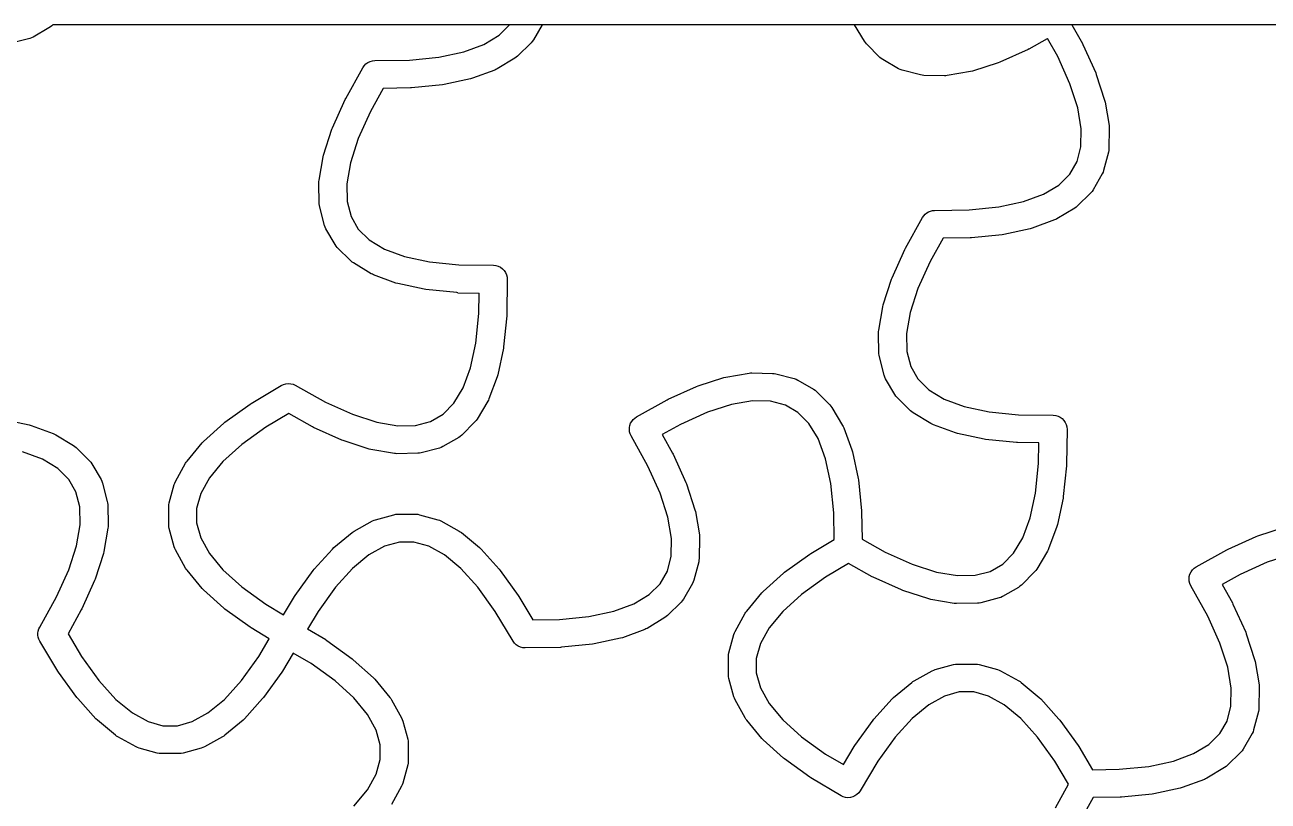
# Model space of a CAD drawing. Header units: millimetres. Extents: x 0 to 304, y 0 to 228.
# Drawn here: x 113.9 to 180.6, y 186.3 to 228 of the extents above; entities that cross this region are included whole.
import ezdxf

# ---------------------------------------------------------------- set-up
doc = ezdxf.new("R2010")
doc.units = ezdxf.units.MM
doc.layers.add('VISIBLE', color=7, linetype='CONTINUOUS')

msp = doc.modelspace()

# ---------------------------------------------------------------- linework, layer by layer
at = {"layer": 'VISIBLE'}
for p, q in [((115.190714, 227.832564), (114.340469, 227.341675)), ((115.274416, 227.888709), (115.190714, 227.832564)), ((115.349834, 227.95557), (115.274416, 227.888709)), ((115.393631, 228), (115.349834, 227.95557)), ((139.917109, 228), (115.393631, 228)), ((139.35753, 227.44839), (139.917109, 228)), ((141.662095, 228), (139.917109, 228)), ((141.662095, 228), (141.19543, 227.191712)), ((158.440913, 228), (141.662095, 228)), ((158.973017, 227.11814), (158.440913, 228)), ((170.109972, 228), (158.440913, 228)), ((189.062054, 228), (170.109972, 228)), ((170.109972, 228), (170.670881, 226.994577)), ((114.154383, 227.265376), (113.169172, 227.008948)), ((114.249995, 227.29726), (114.154383, 227.265376)), ((114.340469, 227.341675), (114.249995, 227.29726)), ((137.460241, 226.553907), (138.535226, 226.952222)), ((138.535226, 226.952222), (139.35753, 227.44839)), ((141.072424, 227.032592), (140.34742, 226.317914)), ((141.139285, 227.10801), (141.072424, 227.032592)), ((141.19543, 227.191712), (141.139285, 227.10801)), ((159.022941, 227.045437), (158.973017, 227.11814)), ((159.081055, 226.979097), (159.022941, 227.045437)), ((159.795734, 226.254093), (159.081055, 226.979097)), ((167.809196, 226.704159), (168.805256, 227.259844)), ((169.345347, 226.291738), (168.805256, 227.259844)), ((170.670881, 226.994577), (170.699632, 226.937443)), ((170.699632, 226.937443), (171.384519, 225.418375)), ((134.543633, 226.110447), (136.128556, 226.269518)), ((136.128556, 226.269518), (137.460241, 226.553907)), ((140.34742, 226.317914), (140.28108, 226.2598)), ((167.752062, 226.675407), (166.232994, 225.990521)), ((167.809196, 226.704159), (167.752062, 226.675407)), ((170.000049, 224.839619), (169.345347, 226.291738)), ((131.120255, 224.047532), (132.041337, 225.698562)), ((132.041337, 225.698562), (132.114738, 225.806745)), ((132.114738, 225.806745), (132.205809, 225.900539)), ((132.205809, 225.900539), (132.311785, 225.977093)), ((132.311785, 225.977093), (132.429443, 226.034082)), ((132.429443, 226.034082), (132.55521, 226.069774)), ((132.55521, 226.069774), (132.685265, 226.083084)), ((132.685265, 226.083084), (134.543633, 226.110447)), ((139.249606, 225.631364), (139.1876, 225.597821)), ((140.208377, 226.209875), (139.249606, 225.631364)), ((140.28108, 226.2598), (140.208377, 226.209875)), ((159.871152, 226.187232), (159.795734, 226.254093)), ((159.954853, 226.131087), (159.871152, 226.187232)), ((160.805099, 225.640198), (159.954853, 226.131087)), ((160.895573, 225.595782), (160.805099, 225.640198)), ((166.155813, 225.960728), (164.769308, 225.511691)), ((166.232994, 225.990521), (166.155813, 225.960728)), ((137.826577, 225.098317), (136.401311, 224.793943)), ((137.930527, 225.128504), (137.826577, 225.098317)), ((139.12272, 225.570247), (137.930527, 225.128504)), ((139.1876, 225.597821), (139.12272, 225.570247)), ((160.991185, 225.563899), (160.895573, 225.595782)), ((161.976396, 225.307471), (160.991185, 225.563899)), ((162.062905, 225.290313), (161.976396, 225.307471)), ((162.15083, 225.283428), (162.062905, 225.290313)), ((163.270406, 225.261809), (162.15083, 225.283428)), ((163.340876, 225.263762), (163.270406, 225.261809)), ((163.410851, 225.272323), (163.340876, 225.263762)), ((164.664192, 225.485858), (163.410851, 225.272323)), ((164.769308, 225.511691), (164.664192, 225.485858)), ((171.384519, 225.418375), (171.414311, 225.341194)), ((171.414311, 225.341194), (171.863349, 223.954689)), ((133.140314, 224.589622), (132.445789, 223.344692)), ((134.597723, 224.611081), (133.140314, 224.589622)), ((134.661579, 224.614749), (134.597723, 224.611081)), ((136.319573, 224.781154), (134.661579, 224.614749)), ((136.401311, 224.793943), (136.319573, 224.781154)), ((170.419602, 223.544151), (170.000049, 224.839619)), ((130.406617, 222.47133), (131.091504, 223.990398)), ((131.091504, 223.990398), (131.120255, 224.047532)), ((171.863349, 223.954689), (171.889181, 223.849573)), ((171.889181, 223.849573), (172.102717, 222.596232)), ((132.445789, 223.344692), (131.791087, 221.892574)), ((170.612145, 222.41403), (170.419602, 223.544151)), ((129.927787, 221.007644), (130.376825, 222.394149)), ((130.376825, 222.394149), (130.406617, 222.47133)), ((170.593602, 221.453809), (170.612145, 222.41403)), ((172.113231, 222.455788), (172.091611, 221.336211)), ((172.102717, 222.596232), (172.111278, 222.526257)), ((172.111278, 222.526257), (172.113231, 222.455788)), ((131.791087, 221.892574), (131.371533, 220.597106)), ((129.901954, 220.902528), (129.927787, 221.007644)), ((170.385066, 220.652599), (170.593602, 221.453809)), ((172.067569, 221.161778), (171.811141, 220.176566)), ((172.084727, 221.248286), (172.067569, 221.161778)), ((172.091611, 221.336211), (172.084727, 221.248286)), ((129.688419, 219.649187), (129.901954, 220.902528)), ((131.371533, 220.597106), (131.178991, 219.466985)), ((169.995653, 219.978116), (170.385066, 220.652599)), ((129.679858, 219.579212), (129.688419, 219.649187)), ((169.406053, 219.396913), (169.995653, 219.978116)), ((171.734842, 219.99048), (171.243953, 219.140235)), ((171.779257, 220.080954), (171.734842, 219.99048)), ((171.811141, 220.176566), (171.779257, 220.080954)), ((129.677905, 219.508742), (129.679858, 219.579212)), ((129.699525, 218.389166), (129.677905, 219.508742)), ((131.178991, 219.466985), (131.197533, 218.506764)), ((168.583748, 218.900744), (169.406053, 219.396913)), ((171.120947, 218.981115), (170.395943, 218.266436)), ((171.187808, 219.056533), (171.120947, 218.981115)), ((171.243953, 219.140235), (171.187808, 219.056533)), ((129.706409, 218.301241), (129.699525, 218.389166)), ((129.723567, 218.214732), (129.706409, 218.301241)), ((131.197533, 218.506764), (131.40607, 217.705553)), ((166.177079, 218.218041), (167.508763, 218.50243)), ((167.508763, 218.50243), (168.583748, 218.900744)), ((170.395943, 218.266436), (170.329603, 218.208322)), ((129.979995, 217.229521), (129.723567, 218.214732)), ((131.40607, 217.705553), (131.795483, 217.031071)), ((161.168778, 215.996055), (162.08986, 217.647084)), ((162.08986, 217.647084), (162.151635, 217.740621)), ((162.151635, 217.740621), (162.226661, 217.823907)), ((162.226661, 217.823907), (162.313262, 217.89508)), ((162.313262, 217.89508), (162.409503, 217.95255)), ((162.409503, 217.95255), (162.513235, 217.995035)), ((162.513235, 217.995035), (162.622141, 218.021585)), ((162.622141, 218.021585), (162.733787, 218.031607)), ((162.733787, 218.031607), (164.592156, 218.05897)), ((164.592156, 218.05897), (166.177079, 218.218041)), ((170.2569, 218.158398), (169.298128, 217.579887)), ((170.329603, 218.208322), (170.2569, 218.158398)), ((130.011878, 217.133909), (129.979995, 217.229521)), ((130.056294, 217.043435), (130.011878, 217.133909)), ((130.547183, 216.193189), (130.056294, 217.043435)), ((131.795483, 217.031071), (132.385083, 216.449867)), ((167.8751, 217.04684), (166.449833, 216.742466)), ((167.97905, 217.077026), (167.8751, 217.04684)), ((169.171242, 217.51877), (167.97905, 217.077026)), ((169.236123, 217.546343), (169.171242, 217.51877)), ((169.298128, 217.579887), (169.236123, 217.546343)), ((132.385083, 216.449867), (133.207387, 215.953699)), ((163.188837, 216.538144), (162.494312, 215.293215)), ((164.646246, 216.559604), (163.188837, 216.538144)), ((164.710101, 216.563271), (164.646246, 216.559604)), ((166.368096, 216.729676), (164.710101, 216.563271)), ((166.449833, 216.742466), (166.368096, 216.729676)), ((130.603328, 216.109488), (130.547183, 216.193189)), ((130.670189, 216.03407), (130.603328, 216.109488)), ((131.395193, 215.319391), (130.670189, 216.03407)), ((133.207387, 215.953699), (134.282373, 215.555385)), ((160.45514, 214.419853), (161.140026, 215.93892)), ((161.140026, 215.93892), (161.168778, 215.996055)), ((131.461533, 215.261277), (131.395193, 215.319391)), ((131.534236, 215.211353), (131.461533, 215.261277)), ((132.493008, 214.632841), (131.534236, 215.211353)), ((134.282373, 215.555385), (135.614057, 215.270995)), ((135.614057, 215.270995), (137.19898, 215.111924)), ((137.19898, 215.111924), (139.057349, 215.084561)), ((139.057349, 215.084561), (139.187403, 215.071251)), ((139.187403, 215.071251), (139.31317, 215.035559)), ((139.31317, 215.035559), (139.430829, 214.97857)), ((139.430829, 214.97857), (139.536804, 214.902016)), ((162.494312, 215.293215), (161.83961, 213.841096)), ((132.555013, 214.599298), (132.493008, 214.632841)), ((132.619893, 214.571724), (132.555013, 214.599298)), ((133.812086, 214.129981), (132.619893, 214.571724)), ((139.536804, 214.902016), (139.627875, 214.808222)), ((139.627875, 214.808222), (139.701276, 214.700039)), ((139.701276, 214.700039), (139.754776, 214.580754)), ((139.754776, 214.580754), (139.78675, 214.45399)), ((139.796225, 214.323601), (139.768391, 212.433226)), ((139.78675, 214.45399), (139.796225, 214.323601)), ((159.97631, 212.956167), (160.425347, 214.342671)), ((160.425347, 214.342671), (160.45514, 214.419853)), ((133.916036, 214.099795), (133.812086, 214.129981)), ((135.341303, 213.79542), (133.916036, 214.099795)), ((135.42304, 213.782631), (135.341303, 213.79542)), ((137.081034, 213.616226), (135.42304, 213.782631)), ((137.14489, 213.612558), (137.081034, 213.616226)), ((137.14489, 213.612558), (138.285346, 213.595766)), ((138.269025, 212.487316), (138.285346, 213.595766)), ((161.83961, 213.841096), (161.420056, 212.545629)), ((159.950477, 212.851051), (159.97631, 212.956167)), ((138.109954, 210.902393), (138.269025, 212.487316)), ((139.764723, 212.36937), (139.598318, 210.711376)), ((139.768391, 212.433226), (139.764723, 212.36937)), ((159.736942, 211.59771), (159.950477, 212.851051)), ((161.420056, 212.545629), (161.227514, 211.415507)), ((159.728381, 211.527735), (159.736942, 211.59771)), ((159.726428, 211.457265), (159.728381, 211.527735)), ((159.748047, 210.337689), (159.726428, 211.457265)), ((161.227514, 211.415507), (161.246056, 210.455287)), ((137.825564, 209.570709), (138.109954, 210.902393)), ((139.585529, 210.629639), (139.281154, 209.204372)), ((139.598318, 210.711376), (139.585529, 210.629639)), ((159.754931, 210.249764), (159.748047, 210.337689)), ((159.77209, 210.163255), (159.754931, 210.249764)), ((161.246056, 210.455287), (161.454593, 209.654076)), ((160.028517, 209.178044), (159.77209, 210.163255)), ((161.454593, 209.654076), (161.844005, 208.979594)), ((137.42725, 208.495723), (137.825564, 209.570709)), ((139.250968, 209.100422), (138.809225, 207.908229)), ((139.281154, 209.204372), (139.250968, 209.100422)), ((150.0368, 208.602647), (151.423305, 209.051685)), ((151.423305, 209.051685), (151.528421, 209.077517)), ((151.528421, 209.077517), (152.781762, 209.291053)), ((152.781762, 209.291053), (152.851737, 209.299614)), ((152.851737, 209.299614), (152.922207, 209.301567)), ((152.922207, 209.301567), (154.041783, 209.279947)), ((154.041783, 209.279947), (154.129708, 209.273063)), ((154.129708, 209.273063), (154.216217, 209.255905)), ((154.216217, 209.255905), (155.201428, 208.999477)), ((155.201428, 208.999477), (155.29704, 208.967593)), ((155.29704, 208.967593), (155.387514, 208.923178)), ((155.387514, 208.923178), (156.23776, 208.432289)), ((160.060401, 209.082431), (160.028517, 209.178044)), ((160.104816, 208.991957), (160.060401, 209.082431)), ((160.595706, 208.141712), (160.104816, 208.991957)), ((161.844005, 208.979594), (162.433606, 208.39839)), ((126.040067, 207.659278), (127.663262, 208.62857)), ((127.663262, 208.62857), (127.780921, 208.685559)), ((127.780921, 208.685559), (127.906688, 208.721251)), ((127.906688, 208.721251), (128.036742, 208.734561)), ((128.036742, 208.734561), (128.167132, 208.725086)), ((128.167132, 208.725086), (128.293895, 208.693112)), ((128.293895, 208.693112), (128.413181, 208.639612)), ((128.413181, 208.639612), (130.036257, 207.734125)), ((136.931082, 207.673419), (137.42725, 208.495723)), ((148.440551, 207.887968), (149.959619, 208.572855)), ((149.959619, 208.572855), (150.0368, 208.602647)), ((156.23776, 208.432289), (156.321461, 208.376144)), ((156.321461, 208.376144), (156.396879, 208.309283)), ((156.396879, 208.309283), (157.111558, 207.584279)), ((162.433606, 208.39839), (163.25591, 207.902222)), ((124.633937, 206.651065), (125.9866, 207.624173)), ((125.9866, 207.624173), (126.040067, 207.659278)), ((130.036257, 207.734125), (131.488375, 207.079423)), ((136.349878, 207.083819), (136.931082, 207.673419)), ((138.748108, 207.781344), (138.169596, 206.822572)), ((138.781651, 207.843349), (138.748108, 207.781344)), ((138.809225, 207.908229), (138.781651, 207.843349)), ((146.732387, 206.938135), (148.383417, 207.859217)), ((148.383417, 207.859217), (148.440551, 207.887968)), ((151.833843, 207.607938), (150.538375, 207.188384)), ((152.963965, 207.800481), (151.833843, 207.607938)), ((153.924185, 207.781938), (152.963965, 207.800481)), ((154.725396, 207.573402), (153.924185, 207.781938)), ((157.111558, 207.584279), (157.169672, 207.517939)), ((160.651851, 208.05801), (160.595706, 208.141712)), ((160.718712, 207.982592), (160.651851, 208.05801)), ((161.443716, 207.267914), (160.718712, 207.982592)), ((163.25591, 207.902222), (164.330895, 207.503907)), ((128.060534, 207.118711), (126.836593, 206.387833)), ((129.333417, 206.408591), (128.060534, 207.118711)), ((131.488375, 207.079423), (132.783843, 206.659869)), ((135.675396, 206.694406), (136.349878, 207.083819)), ((146.634426, 206.87291), (146.732387, 206.938135)), ((150.538375, 207.188384), (149.086257, 206.533683)), ((155.399878, 207.183989), (154.725396, 207.573402)), ((155.981082, 206.594389), (155.399878, 207.183989)), ((157.169672, 207.517939), (157.219596, 207.445236)), ((157.219596, 207.445236), (157.798108, 206.486464)), ((161.510055, 207.2098), (161.443716, 207.267914)), ((161.582758, 207.159875), (161.510055, 207.2098)), ((162.54153, 206.581364), (161.582758, 207.159875)), ((164.330895, 207.503907), (165.66258, 207.219518)), ((165.66258, 207.219518), (167.247503, 207.060447)), ((167.247503, 207.060447), (169.105871, 207.033084)), ((169.105871, 207.033084), (169.235925, 207.019774)), ((169.235925, 207.019774), (169.361693, 206.984082)), ((169.361693, 206.984082), (169.479351, 206.927093)), ((169.479351, 206.927093), (169.585326, 206.850539)), ((112.702788, 206.822387), (114.128055, 206.518013)), ((114.128055, 206.518013), (114.232004, 206.487827)), ((114.232004, 206.487827), (115.424197, 206.046083)), ((123.487415, 205.622891), (124.569545, 206.599121)), ((124.569545, 206.599121), (124.633937, 206.651065)), ((126.836593, 206.387833), (125.543545, 205.457613)), ((129.390551, 206.37984), (129.333417, 206.408591)), ((130.909619, 205.694953), (129.390551, 206.37984)), ((132.783843, 206.659869), (133.913965, 206.467327)), ((133.913965, 206.467327), (134.874185, 206.485869)), ((134.874185, 206.485869), (135.675396, 206.694406)), ((138.061558, 206.683529), (137.346879, 205.958525)), ((138.119672, 206.749869), (138.061558, 206.683529)), ((138.169596, 206.822572), (138.119672, 206.749869)), ((146.348315, 206.254944), (146.353128, 206.372535)), ((146.361957, 206.138049), (146.348315, 206.254944)), ((146.353128, 206.372535), (146.376276, 206.487924)), ((146.376276, 206.487924), (146.41719, 206.598272)), ((146.41719, 206.598272), (146.474863, 206.700861)), ((146.474863, 206.700861), (146.547874, 206.793165)), ((146.547874, 206.793165), (146.634426, 206.87291)), ((149.086257, 206.533683), (148.11815, 205.993592)), ((156.47725, 205.772084), (155.981082, 206.594389)), ((157.798108, 206.486464), (157.831651, 206.424459)), ((157.831651, 206.424459), (157.859225, 206.359578)), ((157.859225, 206.359578), (158.300968, 205.167385)), ((162.603535, 206.547821), (162.54153, 206.581364)), ((162.668416, 206.520247), (162.603535, 206.547821)), ((163.860609, 206.078504), (162.668416, 206.520247)), ((169.585326, 206.850539), (169.676398, 206.756745)), ((169.676398, 206.756745), (169.749799, 206.648562)), ((169.749799, 206.648562), (169.803299, 206.529276)), ((169.803299, 206.529276), (169.835272, 206.402513)), ((169.844748, 206.272123), (169.816913, 204.381748)), ((169.835272, 206.402513), (169.844748, 206.272123)), ((115.424197, 206.046083), (115.489078, 206.01851)), ((115.489078, 206.01851), (115.551083, 205.984966)), ((115.551083, 205.984966), (116.509855, 205.406455)), ((123.412485, 205.544774), (123.487415, 205.622891)), ((130.9868, 205.665161), (130.909619, 205.694953)), ((132.373305, 205.216123), (130.9868, 205.665161)), ((137.18776, 205.835519), (136.337514, 205.34463)), ((137.271461, 205.891664), (137.18776, 205.835519)), ((137.346879, 205.958525), (137.271461, 205.891664)), ((146.393717, 206.024727), (146.361957, 206.138049)), ((146.442814, 205.917768), (146.393717, 206.024727)), ((147.348301, 204.294692), (146.442814, 205.917768)), ((148.11815, 205.993592), (148.673836, 204.997532)), ((156.875564, 204.697099), (156.47725, 205.772084)), ((163.964558, 206.048317), (163.860609, 206.078504)), ((165.389825, 205.743943), (163.964558, 206.048317)), ((165.471563, 205.731154), (165.389825, 205.743943)), ((167.129557, 205.564749), (165.471563, 205.731154)), ((114.836703, 204.664109), (113.761718, 205.062423)), ((116.509855, 205.406455), (116.582558, 205.356531)), ((116.582558, 205.356531), (116.648897, 205.298417)), ((116.648897, 205.298417), (117.373901, 204.583738)), ((122.600888, 204.566117), (123.412485, 205.544774)), ((125.543545, 205.457613), (124.532467, 204.545482)), ((132.478421, 205.19029), (132.373305, 205.216123)), ((133.731762, 204.976755), (132.478421, 205.19029)), ((133.801737, 204.968194), (133.731762, 204.976755)), ((133.872207, 204.966241), (133.801737, 204.968194)), ((134.991783, 204.987861), (133.872207, 204.966241)), ((135.079708, 204.994745), (134.991783, 204.987861)), ((135.166217, 205.011903), (135.079708, 204.994745)), ((136.151428, 205.268331), (135.166217, 205.011903)), ((136.24704, 205.300214), (136.151428, 205.268331)), ((136.337514, 205.34463), (136.24704, 205.300214)), ((148.673836, 204.997532), (148.702587, 204.940398)), ((148.702587, 204.940398), (149.387473, 203.42133)), ((158.300968, 205.167385), (158.331154, 205.063436)), ((158.331154, 205.063436), (158.635529, 203.638169)), ((167.193412, 205.561081), (167.129557, 205.564749)), ((168.333868, 205.544288), (167.193412, 205.561081)), ((168.317547, 204.435839), (168.333868, 205.544288)), ((115.659007, 204.16794), (114.836703, 204.664109)), ((117.373901, 204.583738), (117.440762, 204.50832)), ((117.440762, 204.50832), (117.496907, 204.424618)), ((117.496907, 204.424618), (117.987797, 203.574373)), ((121.980495, 203.469354), (122.52156, 204.449745)), ((122.52156, 204.449745), (122.558486, 204.509797)), ((122.558486, 204.509797), (122.600888, 204.566117)), ((124.532467, 204.545482), (123.80066, 203.663039)), ((148.003003, 202.842574), (147.348301, 204.294692)), ((157.159954, 203.365414), (156.875564, 204.697099)), ((168.158476, 202.850916), (168.317547, 204.435839)), ((169.813246, 204.317893), (169.646841, 202.659899)), ((169.816913, 204.381748), (169.813246, 204.317893)), ((116.248608, 203.586737), (115.659007, 204.16794)), ((116.63802, 202.912254), (116.248608, 203.586737)), ((123.80066, 203.663039), (123.336608, 202.822192)), ((158.635529, 203.638169), (158.648318, 203.556432)), ((116.846557, 202.111044), (116.63802, 202.912254)), ((117.987797, 203.574373), (118.032212, 203.483899)), ((118.032212, 203.483899), (118.064096, 203.388287)), ((118.064096, 203.388287), (118.320524, 202.403075)), ((121.643567, 202.324837), (121.914099, 203.306269)), ((121.914099, 203.306269), (121.942495, 203.389767)), ((121.942495, 203.389767), (121.980495, 203.469354)), ((149.387473, 203.42133), (149.417266, 203.344149)), ((149.417266, 203.344149), (149.866303, 201.957644)), ((157.319025, 201.780492), (157.159954, 203.365414)), ((158.648318, 203.556432), (158.814723, 201.898437)), ((118.320524, 202.403075), (118.337682, 202.316567)), ((118.337682, 202.316567), (118.344566, 202.228642)), ((121.623373, 202.226092), (121.643567, 202.324837)), ((123.336608, 202.822192), (123.116601, 202.024055)), ((148.422557, 201.547106), (148.003003, 202.842574)), ((167.874087, 201.519231), (168.158476, 202.850916)), ((169.634051, 202.578161), (169.329677, 201.152894)), ((169.646841, 202.659899), (169.634051, 202.578161)), ((116.8651, 201.150823), (116.846557, 202.111044)), ((118.344566, 202.228642), (118.366186, 201.109065)), ((121.616601, 202.125532), (121.623373, 202.226092)), ((121.616601, 201.143753), (121.616601, 202.125532)), ((123.116601, 202.024055), (123.116601, 201.24523)), ((132.726158, 201.418327), (133.70759, 201.68886)), ((133.70759, 201.68886), (133.806334, 201.709054)), ((133.806334, 201.709054), (133.906895, 201.715826)), ((133.906895, 201.715826), (134.888673, 201.715826)), ((134.888673, 201.715826), (134.989234, 201.709054)), ((134.989234, 201.709054), (135.087978, 201.68886)), ((135.087978, 201.68886), (136.06941, 201.418327)), ((149.866303, 201.957644), (149.892136, 201.852528)), ((149.892136, 201.852528), (150.105672, 200.599187)), ((157.340013, 200.355089), (157.319025, 201.780492)), ((158.814723, 201.898437), (158.818391, 201.834582)), ((158.818391, 201.834582), (158.83985, 200.377173)), ((116.672557, 200.020702), (116.8651, 201.150823)), ((118.355672, 200.96862), (118.142136, 199.71528)), ((118.364233, 201.038596), (118.355672, 200.96862)), ((118.366186, 201.109065), (118.364233, 201.038596)), ((121.623373, 201.043193), (121.616601, 201.143753)), ((121.643567, 200.944448), (121.623373, 201.043193)), ((121.914099, 199.963016), (121.643567, 200.944448)), ((123.116601, 201.24523), (123.336608, 200.447093)), ((131.582681, 200.810866), (132.563073, 201.351932)), ((132.563073, 201.351932), (132.64266, 201.389932)), ((132.64266, 201.389932), (132.726158, 201.418327)), ((136.06941, 201.418327), (136.152908, 201.389932)), ((136.152908, 201.389932), (136.232495, 201.351932)), ((136.232495, 201.351932), (137.212887, 200.810866)), ((148.6151, 200.416985), (148.422557, 201.547106)), ((167.475773, 200.444246), (167.874087, 201.519231)), ((169.299491, 201.048945), (168.857747, 199.856752)), ((169.329677, 201.152894), (169.299491, 201.048945)), ((180.085323, 200.55117), (181.471828, 201.000207)), ((123.336608, 200.447093), (123.80066, 199.606246)), ((130.487652, 199.919941), (131.466309, 200.731539)), ((131.466309, 200.731539), (131.522629, 200.77394)), ((131.522629, 200.77394), (131.582681, 200.810866)), ((137.212887, 200.810866), (137.272939, 200.77394)), ((137.272939, 200.77394), (137.329258, 200.731539)), ((137.329258, 200.731539), (138.307916, 199.919941)), ((148.596557, 199.456764), (148.6151, 200.416985)), ((150.116186, 200.458742), (150.094566, 199.339166)), ((150.105672, 200.599187), (150.114233, 200.529212)), ((150.114233, 200.529212), (150.116186, 200.458742)), ((156.088589, 199.6078), (157.340013, 200.355089)), ((158.83985, 200.377173), (160.084779, 199.682648)), ((166.979604, 199.621942), (167.475773, 200.444246)), ((178.489074, 199.836491), (180.008142, 200.521377)), ((180.008142, 200.521377), (180.085323, 200.55117)), ((116.253003, 198.725234), (116.672557, 200.020702)), ((118.116303, 199.610164), (117.667266, 198.223659)), ((118.142136, 199.71528), (118.116303, 199.610164)), ((121.942495, 199.879519), (121.914099, 199.963016)), ((121.980495, 199.799931), (121.942495, 199.879519)), ((122.52156, 198.81954), (121.980495, 199.799931)), ((123.80066, 199.606246), (124.532467, 198.723803)), ((129.433306, 198.762881), (130.409535, 199.845011)), ((130.409535, 199.845011), (130.487652, 199.919941)), ((133.210234, 199.995819), (132.369388, 199.531767)), ((134.008371, 200.215826), (133.210234, 199.995819)), ((134.787197, 200.215826), (134.008371, 200.215826)), ((135.585334, 199.995819), (134.787197, 200.215826)), ((136.42618, 199.531767), (135.585334, 199.995819)), ((138.307916, 199.919941), (138.386033, 199.845011)), ((138.386033, 199.845011), (139.362262, 198.762881)), ((154.68246, 198.599588), (156.035123, 199.572696)), ((156.035123, 199.572696), (156.088589, 199.6078)), ((160.084779, 199.682648), (161.536898, 199.027946)), ((166.398401, 199.032341), (166.979604, 199.621942)), ((168.79663, 199.729866), (168.218119, 198.771094)), ((168.830174, 199.791871), (168.79663, 199.729866)), ((168.857747, 199.856752), (168.830174, 199.791871)), ((176.78091, 198.886657), (178.43194, 199.807739)), ((178.43194, 199.807739), (178.489074, 199.836491)), ((132.369388, 199.531767), (131.486945, 198.799959)), ((137.308623, 198.799959), (136.42618, 199.531767)), ((148.38802, 198.655553), (148.596557, 199.456764)), ((150.070524, 199.164732), (149.814096, 198.179521)), ((150.087682, 199.251241), (150.070524, 199.164732)), ((150.094566, 199.339166), (150.087682, 199.251241)), ((158.109057, 199.067234), (156.885116, 198.336356)), ((159.38194, 198.357114), (158.109057, 199.067234)), ((161.536898, 199.027946), (162.832366, 198.608392)), ((165.723918, 198.642929), (166.398401, 199.032341)), ((180.586898, 199.136907), (179.134779, 198.482205)), ((181.882366, 199.556461), (180.586898, 199.136907)), ((115.598301, 197.273115), (116.253003, 198.725234)), ((122.558486, 198.759488), (122.52156, 198.81954)), ((122.600888, 198.703168), (122.558486, 198.759488)), ((123.412485, 197.724511), (122.600888, 198.703168)), ((124.532467, 198.723803), (125.543545, 197.811673)), ((128.408253, 197.345826), (129.381361, 198.698489)), ((129.381361, 198.698489), (129.433306, 198.762881)), ((131.486945, 198.799959), (130.574814, 197.788881)), ((138.220754, 197.788881), (137.308623, 198.799959)), ((139.362262, 198.762881), (139.414207, 198.698489)), ((139.414207, 198.698489), (140.387315, 197.345826)), ((147.998608, 197.981071), (148.38802, 198.655553)), ((153.535938, 197.571414), (154.618068, 198.547643)), ((154.618068, 198.547643), (154.68246, 198.599588)), ((156.885116, 198.336356), (155.592068, 197.406135)), ((159.439074, 198.328362), (159.38194, 198.357114)), ((160.958142, 197.643476), (159.439074, 198.328362)), ((162.832366, 198.608392), (163.962487, 198.41585)), ((163.962487, 198.41585), (164.922708, 198.434392)), ((164.922708, 198.434392), (165.723918, 198.642929)), ((168.110081, 198.632052), (167.395402, 197.907048)), ((168.168195, 198.698391), (168.110081, 198.632052)), ((168.218119, 198.771094), (168.168195, 198.698391)), ((176.396388, 198.24273), (176.409698, 198.372784)), ((176.405863, 198.11234), (176.396388, 198.24273)), ((176.409698, 198.372784), (176.44539, 198.498551)), ((176.44539, 198.498551), (176.502379, 198.61621)), ((176.502379, 198.61621), (176.578933, 198.722185)), ((176.578933, 198.722185), (176.672727, 198.813257)), ((176.672727, 198.813257), (176.78091, 198.886657)), ((179.134779, 198.482205), (178.166673, 197.942115)), ((117.637473, 198.146478), (116.952587, 196.62741)), ((117.667266, 198.223659), (117.637473, 198.146478)), ((123.487415, 197.646394), (123.412485, 197.724511)), ((124.569545, 196.670165), (123.487415, 197.646394)), ((125.543545, 197.811673), (126.836593, 196.881452)), ((130.574814, 197.788881), (129.644593, 196.495833)), ((139.150975, 196.495833), (138.220754, 197.788881)), ((147.409007, 197.399867), (147.998608, 197.981071)), ((149.737797, 197.993435), (149.246907, 197.143189)), ((149.782212, 198.083909), (149.737797, 197.993435)), ((149.814096, 198.179521), (149.782212, 198.083909)), ((153.461008, 197.493297), (153.535938, 197.571414)), ((161.035323, 197.613683), (160.958142, 197.643476)), ((162.421828, 197.164646), (161.035323, 197.613683)), ((167.236282, 197.784042), (166.386037, 197.293152)), ((167.319984, 197.840187), (167.236282, 197.784042)), ((167.395402, 197.907048), (167.319984, 197.840187)), ((176.437837, 197.985577), (176.405863, 198.11234)), ((176.491337, 197.866291), (176.437837, 197.985577)), ((177.396824, 196.243215), (176.491337, 197.866291)), ((178.166673, 197.942115), (178.722358, 196.946055)), ((114.692814, 195.650039), (115.598301, 197.273115)), ((127.788378, 196.313092), (128.373149, 197.29236)), ((128.373149, 197.29236), (128.408253, 197.345826)), ((140.387315, 197.345826), (140.422419, 197.29236)), ((140.422419, 197.29236), (141.169708, 196.040936)), ((145.511718, 196.505385), (146.586703, 196.903699)), ((146.586703, 196.903699), (147.409007, 197.399867)), ((149.123901, 196.98407), (148.398897, 196.269391)), ((149.190762, 197.059488), (149.123901, 196.98407)), ((149.246907, 197.143189), (149.190762, 197.059488)), ((152.64941, 196.51464), (153.461008, 197.493297)), ((155.592068, 197.406135), (154.58099, 196.494004)), ((162.526944, 197.138813), (162.421828, 197.164646)), ((163.780285, 196.925278), (162.526944, 197.138813)), ((163.85026, 196.916717), (163.780285, 196.925278)), ((163.920729, 196.914764), (163.85026, 196.916717)), ((165.040306, 196.936383), (163.920729, 196.914764)), ((165.128231, 196.943267), (165.040306, 196.936383)), ((165.214739, 196.960426), (165.128231, 196.943267)), ((166.199951, 197.216853), (165.214739, 196.960426)), ((166.295563, 197.248737), (166.199951, 197.216853)), ((166.386037, 197.293152), (166.295563, 197.248737)), ((178.722358, 196.946055), (178.75111, 196.88892)), ((116.923836, 196.570276), (116.213715, 195.297393)), ((116.952587, 196.62741), (116.923836, 196.570276)), ((124.633937, 196.61822), (124.569545, 196.670165)), ((125.9866, 195.645112), (124.633937, 196.61822)), ((126.836593, 196.881452), (127.788378, 196.313092)), ((129.644593, 196.495833), (129.076234, 195.544048)), ((140.103856, 194.900121), (139.150975, 196.495833)), ((144.180033, 196.220995), (145.511718, 196.505385)), ((148.398897, 196.269391), (148.332558, 196.211277)), ((152.029018, 195.417876), (152.570083, 196.398268)), ((152.570083, 196.398268), (152.607009, 196.45832)), ((152.607009, 196.45832), (152.64941, 196.51464)), ((154.58099, 196.494004), (153.849182, 195.611561)), ((178.051526, 194.791096), (177.396824, 196.243215)), ((178.75111, 196.88892), (179.435996, 195.369853)), ((114.64567, 195.54834), (114.692814, 195.650039)), ((126.040067, 195.610008), (125.9866, 195.645112)), ((127.019334, 195.025237), (126.040067, 195.610008)), ((141.169708, 196.040936), (142.595111, 196.061924)), ((142.595111, 196.061924), (144.180033, 196.220995)), ((147.301083, 195.582841), (147.239078, 195.549298)), ((148.259855, 196.161353), (147.301083, 195.582841)), ((148.332558, 196.211277), (148.259855, 196.161353)), ((153.849182, 195.611561), (153.38513, 194.770715)), ((114.599137, 195.329673), (114.61421, 195.44075)), ((114.600787, 195.21759), (114.599137, 195.329673)), ((114.619124, 195.107005), (114.600787, 195.21759)), ((114.61421, 195.44075), (114.64567, 195.54834)), ((114.653738, 195.000388), (114.619124, 195.107005)), ((114.703856, 194.900121), (114.653738, 195.000388)), ((115.673149, 193.276925), (114.703856, 194.900121)), ((116.213715, 195.297393), (116.944593, 194.073452)), ((126.450975, 194.073452), (127.019334, 195.025237)), ((130.055501, 194.959278), (129.076234, 195.544048)), ((130.055501, 194.959278), (130.108968, 194.924173)), ((130.108968, 194.924173), (131.461631, 193.951065)), ((140.180411, 194.794145), (140.103856, 194.900121)), ((145.878055, 195.049795), (144.452788, 194.74542)), ((145.982004, 195.079981), (145.878055, 195.049795)), ((147.174197, 195.521724), (145.982004, 195.079981)), ((147.239078, 195.549298), (147.174197, 195.521724)), ((151.69209, 194.273359), (151.962622, 195.254791)), ((151.962622, 195.254791), (151.991017, 195.338289)), ((151.991017, 195.338289), (152.029018, 195.417876)), ((179.435996, 195.369853), (179.465789, 195.292671)), ((179.465789, 195.292671), (179.914826, 193.906167)), ((128.30719, 194.256193), (127.722419, 193.276925)), ((129.258975, 193.687833), (128.30719, 194.256193)), ((140.274204, 194.703074), (140.180411, 194.794145)), ((140.382387, 194.629673), (140.274204, 194.703074)), ((140.501673, 194.576173), (140.382387, 194.629673)), ((140.628436, 194.544199), (140.501673, 194.576173)), ((140.758826, 194.534724), (140.628436, 194.544199)), ((142.649201, 194.562558), (140.758826, 194.534724)), ((142.713056, 194.566226), (142.649201, 194.562558)), ((144.37105, 194.732631), (142.713056, 194.566226)), ((144.452788, 194.74542), (144.37105, 194.732631)), ((151.671895, 194.174615), (151.69209, 194.273359)), ((153.38513, 194.770715), (153.165123, 193.972578)), ((178.47108, 193.495629), (178.051526, 194.791096)), ((116.944593, 194.073452), (117.874814, 192.780404)), ((125.520754, 192.780404), (126.450975, 194.073452)), ((130.552023, 192.757613), (129.258975, 193.687833)), ((131.461631, 193.951065), (131.526023, 193.899121)), ((131.526023, 193.899121), (132.608153, 192.922891)), ((151.665123, 194.074055), (151.671895, 194.174615)), ((151.665123, 193.092276), (151.665123, 194.074055)), ((153.165123, 193.972578), (153.165123, 193.193752)), ((162.77468, 193.36685), (163.756112, 193.637382)), ((163.756112, 193.637382), (163.854857, 193.657576)), ((163.854857, 193.657576), (163.955417, 193.664349)), ((163.955417, 193.664349), (164.937196, 193.664349)), ((164.937196, 193.664349), (165.037756, 193.657576)), ((165.037756, 193.657576), (165.136501, 193.637382)), ((165.136501, 193.637382), (166.117933, 193.36685)), ((179.914826, 193.906167), (179.940659, 193.801051)), ((179.940659, 193.801051), (180.154194, 192.54771)), ((115.708253, 193.223459), (115.673149, 193.276925)), ((116.681361, 191.870796), (115.708253, 193.223459)), ((127.687315, 193.223459), (126.714207, 191.870796)), ((127.722419, 193.276925), (127.687315, 193.223459)), ((132.608153, 192.922891), (132.683082, 192.844774)), ((151.671895, 192.991715), (151.665123, 193.092276)), ((151.69209, 192.892971), (151.671895, 192.991715)), ((153.165123, 193.193752), (153.38513, 192.395615)), ((161.631204, 192.759389), (162.611595, 193.300454)), ((162.611595, 193.300454), (162.691183, 193.338455)), ((162.691183, 193.338455), (162.77468, 193.36685)), ((166.117933, 193.36685), (166.201431, 193.338455)), ((166.201431, 193.338455), (166.281018, 193.300454)), ((166.281018, 193.300454), (167.261409, 192.759389)), ((178.663622, 192.365507), (178.47108, 193.495629)), ((117.874814, 192.780404), (118.786945, 191.769326)), ((124.608623, 191.769326), (125.520754, 192.780404)), ((131.563101, 191.845482), (130.552023, 192.757613)), ((132.683082, 192.844774), (133.49468, 191.866117)), ((151.962622, 191.911539), (151.69209, 192.892971)), ((153.38513, 192.395615), (153.849182, 191.554769)), ((160.536175, 191.868464), (161.514832, 192.680061)), ((161.514832, 192.680061), (161.571152, 192.722463)), ((161.571152, 192.722463), (161.631204, 192.759389)), ((167.261409, 192.759389), (167.321461, 192.722463)), ((167.321461, 192.722463), (167.377781, 192.680061)), ((167.377781, 192.680061), (168.356438, 191.868464)), ((178.64508, 191.405287), (178.663622, 192.365507)), ((180.164708, 192.407265), (180.143089, 191.287689)), ((180.154194, 192.54771), (180.162755, 192.477735)), ((180.162755, 192.477735), (180.164708, 192.407265)), ((116.733306, 191.806404), (116.681361, 191.870796)), ((117.709535, 190.724274), (116.733306, 191.806404)), ((118.786945, 191.769326), (119.669388, 191.037518)), ((123.72618, 191.037518), (124.608623, 191.769326)), ((126.662262, 191.806404), (125.686033, 190.724274)), ((126.714207, 191.870796), (126.662262, 191.806404)), ((132.294908, 190.963039), (131.563101, 191.845482)), ((133.49468, 191.866117), (133.537082, 191.809797)), ((133.537082, 191.809797), (133.574008, 191.749745)), ((133.574008, 191.749745), (134.115073, 190.769354)), ((151.991017, 191.828041), (151.962622, 191.911539)), ((152.029018, 191.748454), (151.991017, 191.828041)), ((152.570083, 190.768062), (152.029018, 191.748454)), ((159.481829, 190.711404), (160.458058, 191.793534)), ((160.458058, 191.793534), (160.536175, 191.868464)), ((163.258757, 191.944341), (162.41791, 191.480289)), ((164.056894, 192.164349), (163.258757, 191.944341)), ((164.835719, 192.164349), (164.056894, 192.164349)), ((165.633856, 191.944341), (164.835719, 192.164349)), ((166.474703, 191.480289), (165.633856, 191.944341)), ((168.356438, 191.868464), (168.434555, 191.793534)), ((168.434555, 191.793534), (169.410785, 190.711404)), ((119.669388, 191.037518), (120.510234, 190.573466)), ((122.885334, 190.573466), (123.72618, 191.037518)), ((132.75896, 190.122192), (132.294908, 190.963039)), ((153.849182, 191.554769), (154.58099, 190.672326)), ((162.41791, 191.480289), (161.535467, 190.748482)), ((167.357146, 190.748482), (166.474703, 191.480289)), ((178.436543, 190.604076), (178.64508, 191.405287)), ((180.119046, 191.113255), (179.862618, 190.128044)), ((180.136204, 191.199764), (180.119046, 191.113255)), ((180.143089, 191.287689), (180.136204, 191.199764)), ((117.787652, 190.649344), (117.709535, 190.724274)), ((118.766309, 189.837746), (117.787652, 190.649344)), ((120.510234, 190.573466), (121.308371, 190.353459)), ((121.308371, 190.353459), (122.087197, 190.353459)), ((122.087197, 190.353459), (122.885334, 190.573466)), ((125.607916, 190.649344), (124.629258, 189.837746)), ((125.686033, 190.724274), (125.607916, 190.649344)), ((134.115073, 190.769354), (134.153073, 190.689767)), ((134.153073, 190.689767), (134.181468, 190.606269)), ((134.181468, 190.606269), (134.452001, 189.624837)), ((152.607009, 190.70801), (152.570083, 190.768062)), ((152.64941, 190.651691), (152.607009, 190.70801)), ((153.461008, 189.673033), (152.64941, 190.651691)), ((154.58099, 190.672326), (155.592068, 189.760195)), ((158.456776, 189.294349), (159.429884, 190.647012)), ((159.429884, 190.647012), (159.481829, 190.711404)), ((161.535467, 190.748482), (160.623337, 189.737404)), ((168.269277, 189.737404), (167.357146, 190.748482)), ((169.410785, 190.711404), (169.462729, 190.647012)), ((169.462729, 190.647012), (170.435837, 189.294349)), ((178.04713, 189.929594), (178.436543, 190.604076)), ((118.822629, 189.795345), (118.766309, 189.837746)), ((118.882681, 189.758419), (118.822629, 189.795345)), ((119.863073, 189.217354), (118.882681, 189.758419)), ((124.512887, 189.758419), (123.532495, 189.217354)), ((124.572939, 189.795345), (124.512887, 189.758419)), ((124.629258, 189.837746), (124.572939, 189.795345)), ((132.978967, 189.324055), (132.75896, 190.122192)), ((134.452001, 189.624837), (134.472195, 189.526092)), ((153.535938, 189.594917), (153.461008, 189.673033)), ((154.618068, 188.618687), (153.535938, 189.594917)), ((155.592068, 189.760195), (156.885116, 188.829974)), ((160.623337, 189.737404), (159.693116, 188.444356)), ((169.199497, 188.444356), (168.269277, 189.737404)), ((177.45753, 189.34839), (178.04713, 189.929594)), ((179.786319, 189.941957), (179.29543, 189.091712)), ((179.830735, 190.032431), (179.786319, 189.941957)), ((179.862618, 190.128044), (179.830735, 190.032431)), ((119.94266, 189.179353), (119.863073, 189.217354)), ((120.026158, 189.150958), (119.94266, 189.179353)), ((121.00759, 188.880426), (120.026158, 189.150958)), ((123.36941, 189.150958), (122.387978, 188.880426)), ((123.452908, 189.179353), (123.36941, 189.150958)), ((123.532495, 189.217354), (123.452908, 189.179353)), ((132.978967, 188.54523), (132.978967, 189.324055)), ((134.472195, 189.526092), (134.478967, 189.425532)), ((134.478967, 189.425532), (134.478967, 188.443753)), ((157.836901, 188.261615), (158.421672, 189.240882)), ((158.421672, 189.240882), (158.456776, 189.294349)), ((170.435837, 189.294349), (170.470942, 189.240882)), ((170.470942, 189.240882), (171.21823, 187.989459)), ((176.635226, 188.852222), (177.45753, 189.34839)), ((179.172424, 188.932592), (178.44742, 188.217914)), ((179.239285, 189.00801), (179.172424, 188.932592)), ((179.29543, 189.091712), (179.239285, 189.00801)), ((121.106334, 188.860231), (121.00759, 188.880426)), ((121.206895, 188.853459), (121.106334, 188.860231)), ((122.188673, 188.853459), (121.206895, 188.853459)), ((122.289234, 188.860231), (122.188673, 188.853459)), ((122.387978, 188.880426), (122.289234, 188.860231)), ((132.75896, 187.747093), (132.978967, 188.54523)), ((134.452001, 188.244448), (134.181468, 187.263016)), ((134.472195, 188.343193), (134.452001, 188.244448)), ((134.478967, 188.443753), (134.472195, 188.343193)), ((154.68246, 188.566742), (154.618068, 188.618687)), ((156.035123, 187.593634), (154.68246, 188.566742)), ((156.885116, 188.829974), (157.836901, 188.261615)), ((159.693116, 188.444356), (158.740234, 186.848643)), ((169.930375, 187.220415), (169.199497, 188.444356)), ((174.228556, 188.169518), (175.560241, 188.453907)), ((175.560241, 188.453907), (176.635226, 188.852222)), ((132.294908, 186.906246), (132.75896, 187.747093)), ((156.088589, 187.55853), (156.035123, 187.593634)), ((157.711785, 186.589238), (156.088589, 187.55853)), ((171.21823, 187.989459), (172.643633, 188.010447)), ((172.643633, 188.010447), (174.228556, 188.169518)), ((178.308377, 188.109875), (177.349606, 187.531364)), ((178.38108, 188.1598), (178.308377, 188.109875)), ((178.44742, 188.217914), (178.38108, 188.1598)), ((131.563101, 186.023803), (132.294908, 186.906246)), ((134.115073, 187.099931), (133.574008, 186.11954)), ((134.153073, 187.179519), (134.115073, 187.099931)), ((134.181468, 187.263016), (134.153073, 187.179519)), ((169.220255, 185.947532), (169.930375, 187.220415)), ((175.926577, 186.998317), (174.501311, 186.693943)), ((176.030527, 187.028504), (175.926577, 186.998317)), ((177.22272, 187.470247), (176.030527, 187.028504)), ((177.2876, 187.497821), (177.22272, 187.470247)), ((177.349606, 187.531364), (177.2876, 187.497821)), ((157.829443, 186.532249), (157.711785, 186.589238)), ((157.95521, 186.496557), (157.829443, 186.532249)), ((158.085265, 186.483246), (157.95521, 186.496557)), ((158.215654, 186.492722), (158.085265, 186.483246)), ((158.342418, 186.524695), (158.215654, 186.492722)), ((158.461703, 186.578196), (158.342418, 186.524695)), ((158.569886, 186.651596), (158.461703, 186.578196)), ((158.66368, 186.742668), (158.569886, 186.651596)), ((158.740234, 186.848643), (158.66368, 186.742668)), ((171.240314, 186.489622), (170.545789, 185.244692)), ((172.697723, 186.511081), (171.240314, 186.489622)), ((172.761579, 186.514749), (172.697723, 186.511081)), ((174.419573, 186.681154), (172.761579, 186.514749)), ((174.501311, 186.693943), (174.419573, 186.681154))]:
    msp.add_line(p, q, dxfattribs=at)

doc.saveas('drawing.dxf')
